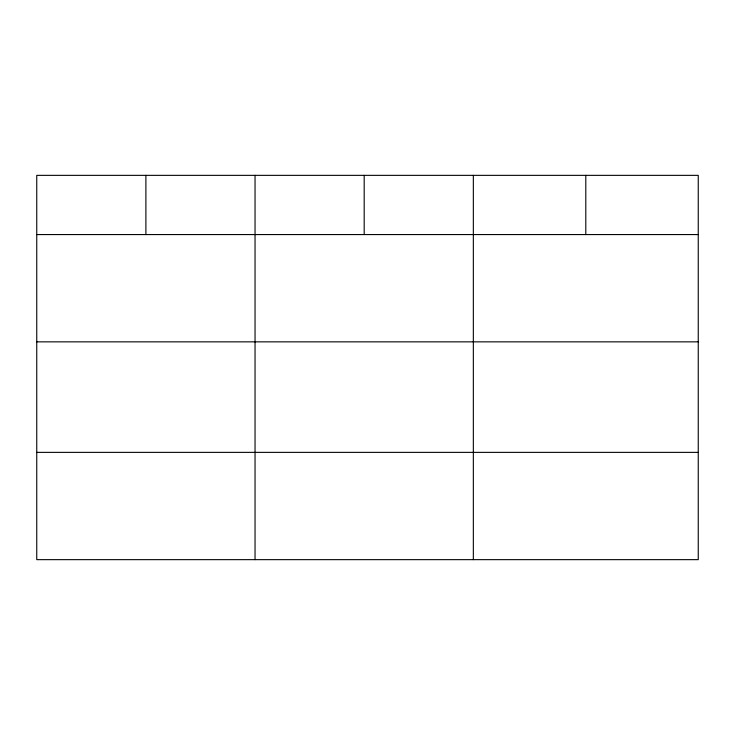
<?xml version="1.0" encoding="UTF-8"?>
<svg xmlns="http://www.w3.org/2000/svg" width="735" height="735" viewBox="0 0 735 735"><rect width="100%" height="100%" fill="white"/><g stroke="black" fill="none" stroke-linecap="round" stroke-linejoin="round"><path stroke-width="1.1" d="M698.25 341.848L698.25 175.353L36.75 175.353L36.75 559.647L698.25 559.647L698.25 341.848L36.75 341.848M36.75 234.566L698.25 234.566M36.75 452.374L698.25 452.374M585.795 175.353L585.795 234.566M473.34 175.353L473.34 559.647M364.192 175.353L364.192 234.566M255.045 175.353L255.045 559.647M145.898 175.353L145.898 234.566"/></g></svg>
